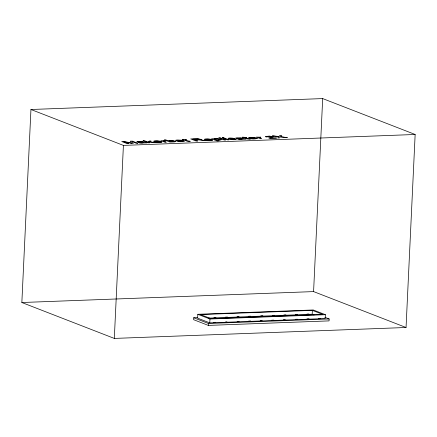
<?xml version="1.0" encoding="UTF-8"?>
<svg xmlns="http://www.w3.org/2000/svg" width="437" height="437" viewBox="0 0 437 437"><rect width="100%" height="100%" fill="white"/><g stroke="black" fill="none" stroke-linecap="round" stroke-linejoin="round"><path stroke-width="0.66" d="M21.85 302.519L30.951 109.501L322.686 98.582L415.15 134.481L406.049 327.499L114.314 338.418L21.85 302.519L313.586 291.594L406.049 327.499M114.314 338.418L123.414 145.406L30.951 109.501M197.792 317.601L193.7 317.754L193.613 319.687L208.345 325.407L329.061 320.889L329.154 318.955L324.855 317.289M197.819 314.296L197.639 318.163L209.771 322.872L325.215 318.551L325.396 314.689L313.263 309.975L197.819 314.296L209.957 319.01L325.396 314.689M208.345 325.407L208.438 323.478L193.7 317.754M209.771 322.872L209.957 319.01M314.023 314.957L312.187 314.241L312.373 310.379L200.446 314.569L210.847 318.606L322.774 314.416L312.373 310.379M313.586 291.594L322.686 98.582M123.414 145.406L415.15 134.481M213.939 317.552L215.971 317.475M225.481 317.12L227.519 317.043M237.023 316.688L239.061 316.612M248.571 316.257L250.603 316.18M260.791 315.798L262.828 315.722M272.338 315.367L274.37 315.29M283.881 314.935L285.918 314.858M295.423 314.498L297.46 314.422M306.971 314.066L309.008 313.99M208.405 318.125L312.187 314.241M213.376 322.369L215.414 322.293M225.585 321.911L226.945 321.861M237.122 321.479L239.154 321.403M248.653 321.048L250.685 320.971M260.184 320.616L262.216 320.539M271.716 320.184L273.748 320.108M283.247 319.753L285.279 319.676M295.456 319.294L297.493 319.218M306.987 318.863L309.025 318.786M318.518 318.431L320.556 318.354M208.438 323.478L329.154 318.955M174.199 141.397C167.191 142.795 167.185 138.687 174.199 141.397M221.28 139.703L219.844 140.217L216.381 140.108L218.418 140.9L217.058 140.949L211.503 138.791L217.331 138.649L221.28 139.703M214.267 139.053C220.221 141.97 222.182 137.994 214.267 139.053M138.327 141.839L136.836 141.828L142.145 141.517L147.22 142.894L139.572 143.008L138.212 142.484L142.282 141.959L138.327 141.839M237.171 138.141L235.68 138.13L240.989 137.813L246.069 139.195L238.422 139.31L237.056 138.78L241.131 138.261L237.171 138.141M273.294 136.819L270.093 138.016L276.626 138.043L269.208 138.321L268.646 137.726L271.677 136.803L268.367 136.333L266.958 136.612L267.411 136.923L266.029 136.972L265.417 136.513L269.492 136.082L273.294 136.819M199.813 139.441L194.705 139.845L192.837 139.119L197.852 138.982L199.813 139.441M163.766 140.971L166.262 142.172L164.902 142.222L160.914 140.676L165.486 140.774L163.766 140.971M259.179 137.398L261.67 138.6L260.31 138.655L256.322 137.103L260.894 137.202L259.179 137.398M229.48 138.463L231.588 139.359A1.863 0.311 2.7 0 0 233.074 139.469L234.702 139.305L234.685 139.01L236.297 139.245A3.097 0.524 2.7 0 1 235.712 139.534C227.639 140.588 224.17 136.705 234.773 138.48L229.48 138.463M175.674 141.468L174.39 141.905L169.906 142.036L164.421 139.906L165.743 139.856L167.726 140.627L169.545 140.31L173.205 140.512L175.674 141.468M184.245 141.151C181.847 141.981 177.209 142.091 175.592 140.332A3.725 0.628 2.7 0 1 176.985 140.042L181.688 140.19L184.245 141.151M257.306 138.414C254.908 139.245 250.27 139.359 248.653 137.595A3.725 0.628 2.7 0 1 250.04 137.305L254.749 137.453L257.306 138.414M154.818 141.255L154.993 141.61L159.489 141.441L157.298 141.075L154.818 141.255M205.527 139.359L205.701 139.714L210.197 139.545L208.007 139.174L205.527 139.359M279.942 135.59L279.227 136.508L272.42 135.869L278.811 136.765L277.642 138.005L279.451 137.934L280.275 136.945L287.382 137.639L280.674 136.699L281.734 135.525L279.942 135.59M182.742 141.156L179.17 141.326L176.974 140.474A2.065 0.35 2.7 0 1 177.766 140.255L180.847 140.364L182.742 141.156M255.798 138.42L252.231 138.589L250.035 137.737A2.065 0.35 2.7 0 1 250.827 137.524L253.908 137.628L255.798 138.42M160.537 141.959L158.008 142.254L155.49 141.817L161.417 141.599C160.494 140.73 150.618 140.222 154.419 141.998C154.988 142.948 165.825 142.134 160.537 141.959M211.251 140.064L208.722 140.359L206.198 139.922L212.125 139.698C211.202 138.835 201.331 138.321 205.128 140.097C205.696 141.047 216.539 140.233 211.251 140.064M139.807 142.517C140.075 143.216 145.16 143.025 142.915 142.183L139.807 142.517M238.651 138.819C238.924 139.518 244.01 139.321 241.765 138.485L238.651 138.819M201.353 139.501L200.709 139.742C212.917 142.271 197.458 139.026 195.328 140.086L197.671 140.998L196.169 141.053L190.701 138.928L198.108 138.731L201.353 139.501M149.307 141.107L147.515 141.899L144.341 140.665L143.03 140.714L148.504 142.839L149.809 142.79L148.312 142.205L148.935 141.965L155.206 142.588L149.443 141.741L151.044 141.047L149.307 141.107M190.15 141.277L187.118 141.2L184.048 140.042L182.95 140.086L182.404 139.873L183.496 139.829L182.387 139.398L186.162 139.731L186.708 139.944L185.419 139.993L188.019 141.004L190.15 141.277M250.314 139.026L247.282 138.95L244.212 137.792L243.114 137.83L242.568 137.617L243.66 137.579L242.551 137.147L246.326 137.48L246.878 137.693L245.583 137.737L248.189 138.748L250.314 139.026M123.879 141.43L121.726 141.512L127.194 143.636L128.625 143.582L123.977 141.79L131.777 143.462L133.263 143.407L131.816 141.501L136.399 143.292L137.824 143.238L132.356 141.113L130.226 141.195L131.684 143.107L123.879 141.43M220.101 137.83L218.746 137.879L224.214 140.004L225.568 139.955L220.101 137.83M223.525 137.699L222.143 137.753L224.285 137.994L223.525 137.699M225.022 138.283L223.64 138.338L227.611 139.878L228.993 139.824L225.022 138.283"/></g></svg>
